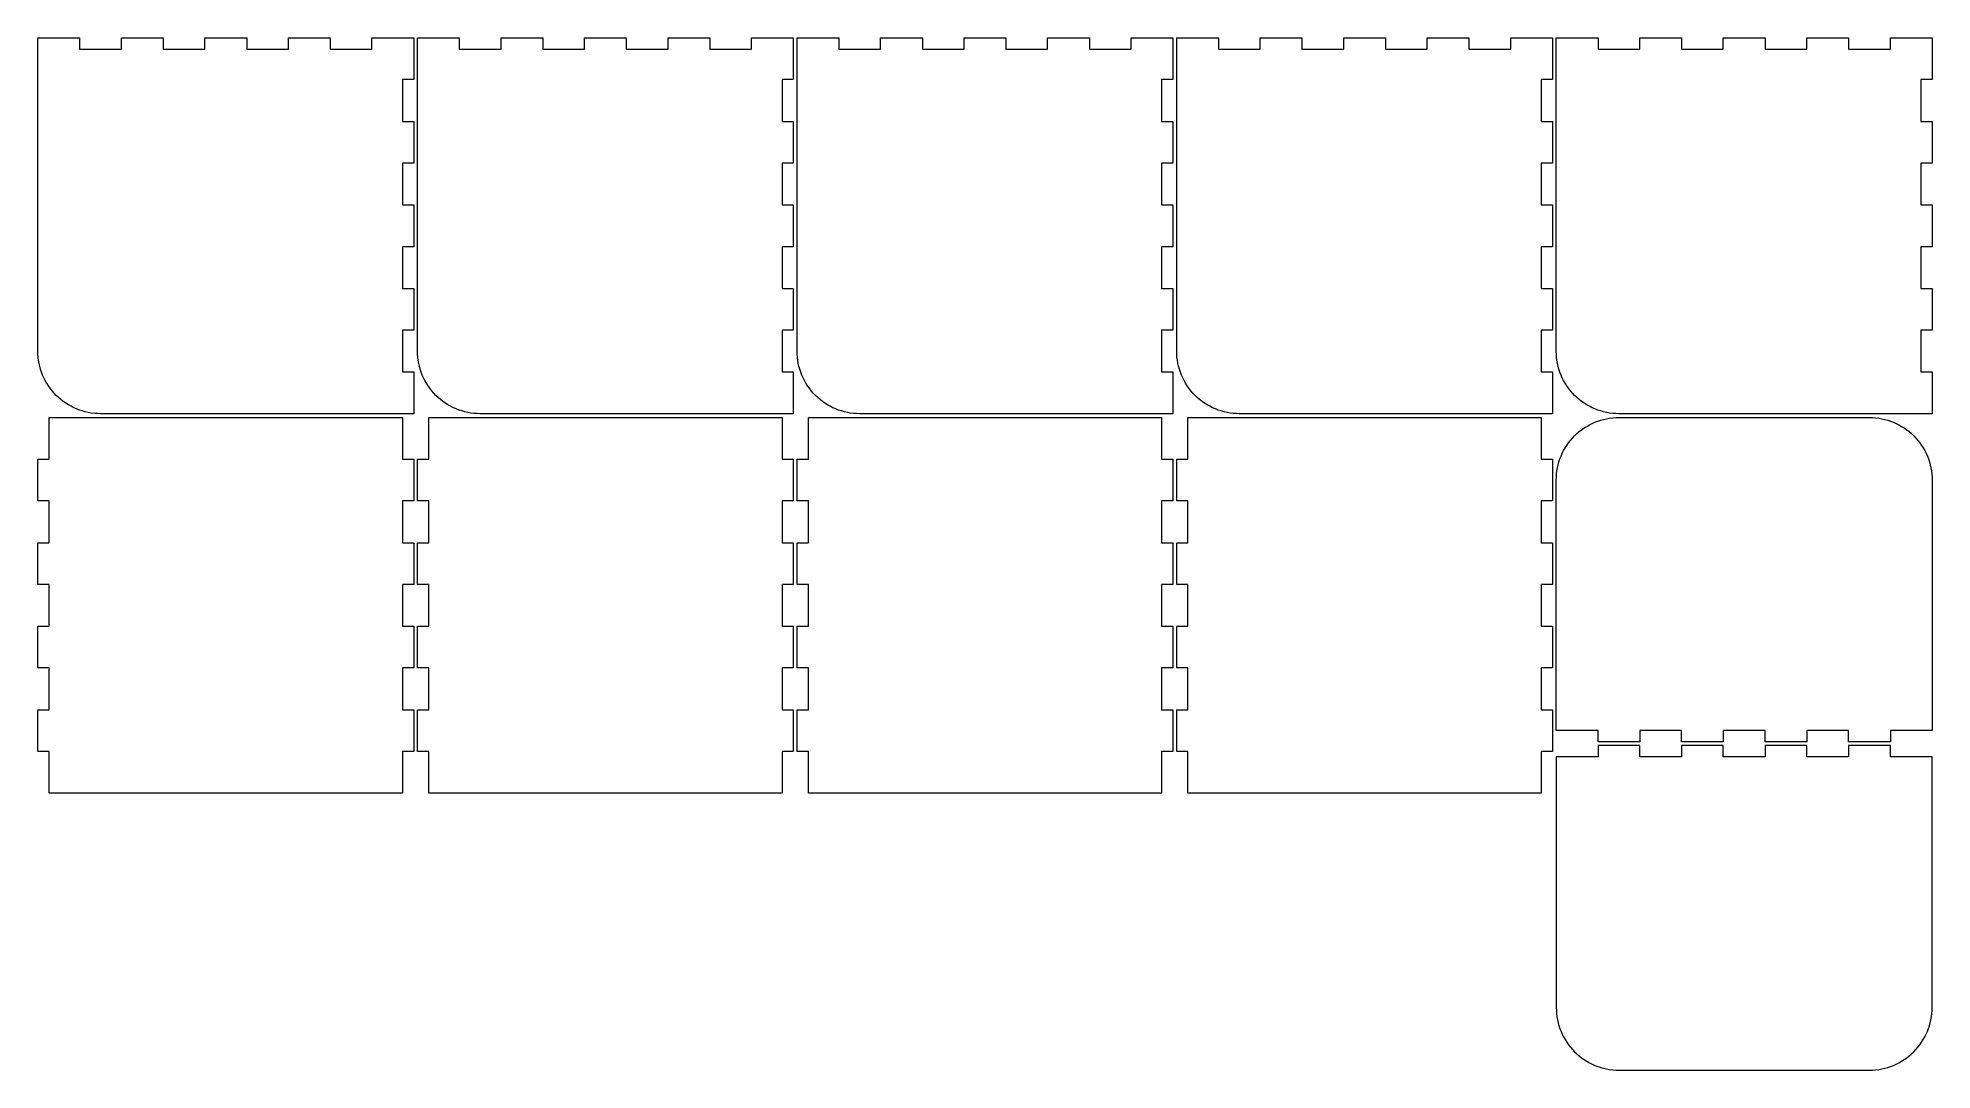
# Model space of a CAD drawing. Header units: millimetres. Extents: x -756 to 756, y -412 to 412.
import ezdxf

# ---------------------------------------------------------------- set-up
doc = ezdxf.new("R2010")
doc.units = ezdxf.units.MM
doc.header["$MEASUREMENT"] = 0
doc.layers.add('Camada 1', color=7, linetype='Continuous')

msp = doc.modelspace()

# ---------------------------------------------------------------- linework, layer by layer
at = {"layer": 'Camada 1', "color": 250, "lineweight": 9}
for points, knots in [([(-756, 412), (-756, 412), (-756, 162), (-756, 162), (-756, 162), (-756, 148.7392), (-750.7322, 136.0215), (-741.3553, 126.6447), (-741.3553, 126.6447), (-731.9785, 117.2678), (-719.2608, 112), (-706, 112), (-706, 112), (-706, 112), (-456, 112), (-456, 112), (-456, 112), (-456, 112), (-456, 145.3333), (-456, 145.3333), (-456, 145.3333), (-456, 145.3333), (-465, 145.3333), (-465, 145.3333), (-465, 145.3333), (-465, 145.3333), (-465, 178.6667), (-465, 178.6667), (-465, 178.6667), (-465, 178.6667), (-456, 178.6667), (-456, 178.6667), (-456, 178.6667), (-456, 178.6667), (-456, 212), (-456, 212), (-456, 212), (-456, 212), (-465, 212), (-465, 212), (-465, 212), (-465, 212), (-465, 245.3333), (-465, 245.3333), (-465, 245.3333), (-465, 245.3333), (-456, 245.3333), (-456, 245.3333), (-456, 245.3333), (-456, 245.3333), (-456, 278.6667), (-456, 278.6667), (-456, 278.6667), (-456, 278.6667), (-465, 278.6667), (-465, 278.6667), (-465, 278.6667), (-465, 278.6667), (-465, 312), (-465, 312), (-465, 312), (-465, 312), (-456, 312), (-456, 312), (-456, 312), (-456, 312), (-456, 345.3333), (-456, 345.3333), (-456, 345.3333), (-456, 345.3333), (-465, 345.3333), (-465, 345.3333), (-465, 345.3333), (-465, 345.3333), (-465, 378.6667), (-465, 378.6667), (-465, 378.6667), (-465, 378.6667), (-456, 378.6667), (-456, 378.6667), (-456, 378.6667), (-456, 378.6667), (-456, 412), (-456, 412), (-456, 412), (-456, 412), (-489.3333, 412), (-489.3333, 412), (-489.3333, 412), (-489.3333, 412), (-489.3333, 403), (-489.3333, 403), (-489.3333, 403), (-489.3333, 403), (-522.6667, 403), (-522.6667, 403), (-522.6667, 403), (-522.6667, 403), (-522.6667, 412), (-522.6667, 412), (-522.6667, 412), (-522.6667, 412), (-556, 412), (-556, 412), (-556, 412), (-556, 412), (-556, 403), (-556, 403), (-556, 403), (-556, 403), (-589.3333, 403), (-589.3333, 403), (-589.3333, 403), (-589.3333, 403), (-589.3333, 412), (-589.3333, 412), (-589.3333, 412), (-589.3333, 412), (-622.6667, 412), (-622.6667, 412), (-622.6667, 412), (-622.6667, 412), (-622.6667, 403), (-622.6667, 403), (-622.6667, 403), (-622.6667, 403), (-656, 403), (-656, 403), (-656, 403), (-656, 403), (-656, 412), (-656, 412), (-656, 412), (-656, 412), (-689.3333, 412), (-689.3333, 412), (-689.3333, 412), (-689.3333, 412), (-689.3333, 403), (-689.3333, 403), (-689.3333, 403), (-689.3333, 403), (-722.6667, 403), (-722.6667, 403), (-722.6667, 403), (-722.6667, 403), (-722.6667, 412), (-722.6667, 412), (-722.6667, 412), (-722.6667, 412), (-756, 412), (-756, 412)], [0, 0, 0, 0, 0.025641026, 0.025641026, 0.025641026, 0.025641026, 0.051282051, 0.051282051, 0.051282051, 0.051282051, 0.076923077, 0.076923077, 0.076923077, 0.076923077, 0.102564103, 0.102564103, 0.102564103, 0.102564103, 0.128205128, 0.128205128, 0.128205128, 0.128205128, 0.153846154, 0.153846154, 0.153846154, 0.153846154, 0.179487179, 0.179487179, 0.179487179, 0.179487179, 0.205128205, 0.205128205, 0.205128205, 0.205128205, 0.230769231, 0.230769231, 0.230769231, 0.230769231, 0.256410256, 0.256410256, 0.256410256, 0.256410256, 0.282051282, 0.282051282, 0.282051282, 0.282051282, 0.307692308, 0.307692308, 0.307692308, 0.307692308, 0.333333333, 0.333333333, 0.333333333, 0.333333333, 0.358974359, 0.358974359, 0.358974359, 0.358974359, 0.384615385, 0.384615385, 0.384615385, 0.384615385, 0.41025641, 0.41025641, 0.41025641, 0.41025641, 0.435897436, 0.435897436, 0.435897436, 0.435897436, 0.461538462, 0.461538462, 0.461538462, 0.461538462, 0.487179487, 0.487179487, 0.487179487, 0.487179487, 0.512820513, 0.512820513, 0.512820513, 0.512820513, 0.538461538, 0.538461538, 0.538461538, 0.538461538, 0.564102564, 0.564102564, 0.564102564, 0.564102564, 0.58974359, 0.58974359, 0.58974359, 0.58974359, 0.615384615, 0.615384615, 0.615384615, 0.615384615, 0.641025641, 0.641025641, 0.641025641, 0.641025641, 0.666666667, 0.666666667, 0.666666667, 0.666666667, 0.692307692, 0.692307692, 0.692307692, 0.692307692, 0.717948718, 0.717948718, 0.717948718, 0.717948718, 0.743589744, 0.743589744, 0.743589744, 0.743589744, 0.769230769, 0.769230769, 0.769230769, 0.769230769, 0.794871795, 0.794871795, 0.794871795, 0.794871795, 0.820512821, 0.820512821, 0.820512821, 0.820512821, 0.846153846, 0.846153846, 0.846153846, 0.846153846, 0.871794872, 0.871794872, 0.871794872, 0.871794872, 0.897435897, 0.897435897, 0.897435897, 0.897435897, 0.923076923, 0.923076923, 0.923076923, 0.923076923, 0.948717949, 0.948717949, 0.948717949, 0.948717949, 1, 1, 1, 1]), ([(-453, 412), (-453, 412), (-453, 162), (-453, 162), (-453, 162), (-453, 148.7392), (-447.7322, 136.0215), (-438.3553, 126.6447), (-438.3553, 126.6447), (-428.9785, 117.2678), (-416.2608, 112), (-403, 112), (-403, 112), (-403, 112), (-153, 112), (-153, 112), (-153, 112), (-153, 112), (-153, 145.3333), (-153, 145.3333), (-153, 145.3333), (-153, 145.3333), (-162, 145.3333), (-162, 145.3333), (-162, 145.3333), (-162, 145.3333), (-162, 178.6667), (-162, 178.6667), (-162, 178.6667), (-162, 178.6667), (-153, 178.6667), (-153, 178.6667), (-153, 178.6667), (-153, 178.6667), (-153, 212), (-153, 212), (-153, 212), (-153, 212), (-162, 212), (-162, 212), (-162, 212), (-162, 212), (-162, 245.3333), (-162, 245.3333), (-162, 245.3333), (-162, 245.3333), (-153, 245.3333), (-153, 245.3333), (-153, 245.3333), (-153, 245.3333), (-153, 278.6667), (-153, 278.6667), (-153, 278.6667), (-153, 278.6667), (-162, 278.6667), (-162, 278.6667), (-162, 278.6667), (-162, 278.6667), (-162, 312), (-162, 312), (-162, 312), (-162, 312), (-153, 312), (-153, 312), (-153, 312), (-153, 312), (-153, 345.3333), (-153, 345.3333), (-153, 345.3333), (-153, 345.3333), (-162, 345.3333), (-162, 345.3333), (-162, 345.3333), (-162, 345.3333), (-162, 378.6667), (-162, 378.6667), (-162, 378.6667), (-162, 378.6667), (-153, 378.6667), (-153, 378.6667), (-153, 378.6667), (-153, 378.6667), (-153, 412), (-153, 412), (-153, 412), (-153, 412), (-186.3333, 412), (-186.3333, 412), (-186.3333, 412), (-186.3333, 412), (-186.3333, 403), (-186.3333, 403), (-186.3333, 403), (-186.3333, 403), (-219.6667, 403), (-219.6667, 403), (-219.6667, 403), (-219.6667, 403), (-219.6667, 412), (-219.6667, 412), (-219.6667, 412), (-219.6667, 412), (-253, 412), (-253, 412), (-253, 412), (-253, 412), (-253, 403), (-253, 403), (-253, 403), (-253, 403), (-286.3333, 403), (-286.3333, 403), (-286.3333, 403), (-286.3333, 403), (-286.3333, 412), (-286.3333, 412), (-286.3333, 412), (-286.3333, 412), (-319.6667, 412), (-319.6667, 412), (-319.6667, 412), (-319.6667, 412), (-319.6667, 403), (-319.6667, 403), (-319.6667, 403), (-319.6667, 403), (-353, 403), (-353, 403), (-353, 403), (-353, 403), (-353, 412), (-353, 412), (-353, 412), (-353, 412), (-386.3333, 412), (-386.3333, 412), (-386.3333, 412), (-386.3333, 412), (-386.3333, 403), (-386.3333, 403), (-386.3333, 403), (-386.3333, 403), (-419.6667, 403), (-419.6667, 403), (-419.6667, 403), (-419.6667, 403), (-419.6667, 412), (-419.6667, 412), (-419.6667, 412), (-419.6667, 412), (-453, 412), (-453, 412)], [0, 0, 0, 0, 0.025641026, 0.025641026, 0.025641026, 0.025641026, 0.051282051, 0.051282051, 0.051282051, 0.051282051, 0.076923077, 0.076923077, 0.076923077, 0.076923077, 0.102564103, 0.102564103, 0.102564103, 0.102564103, 0.128205128, 0.128205128, 0.128205128, 0.128205128, 0.153846154, 0.153846154, 0.153846154, 0.153846154, 0.179487179, 0.179487179, 0.179487179, 0.179487179, 0.205128205, 0.205128205, 0.205128205, 0.205128205, 0.230769231, 0.230769231, 0.230769231, 0.230769231, 0.256410256, 0.256410256, 0.256410256, 0.256410256, 0.282051282, 0.282051282, 0.282051282, 0.282051282, 0.307692308, 0.307692308, 0.307692308, 0.307692308, 0.333333333, 0.333333333, 0.333333333, 0.333333333, 0.358974359, 0.358974359, 0.358974359, 0.358974359, 0.384615385, 0.384615385, 0.384615385, 0.384615385, 0.41025641, 0.41025641, 0.41025641, 0.41025641, 0.435897436, 0.435897436, 0.435897436, 0.435897436, 0.461538462, 0.461538462, 0.461538462, 0.461538462, 0.487179487, 0.487179487, 0.487179487, 0.487179487, 0.512820513, 0.512820513, 0.512820513, 0.512820513, 0.538461538, 0.538461538, 0.538461538, 0.538461538, 0.564102564, 0.564102564, 0.564102564, 0.564102564, 0.58974359, 0.58974359, 0.58974359, 0.58974359, 0.615384615, 0.615384615, 0.615384615, 0.615384615, 0.641025641, 0.641025641, 0.641025641, 0.641025641, 0.666666667, 0.666666667, 0.666666667, 0.666666667, 0.692307692, 0.692307692, 0.692307692, 0.692307692, 0.717948718, 0.717948718, 0.717948718, 0.717948718, 0.743589744, 0.743589744, 0.743589744, 0.743589744, 0.769230769, 0.769230769, 0.769230769, 0.769230769, 0.794871795, 0.794871795, 0.794871795, 0.794871795, 0.820512821, 0.820512821, 0.820512821, 0.820512821, 0.846153846, 0.846153846, 0.846153846, 0.846153846, 0.871794872, 0.871794872, 0.871794872, 0.871794872, 0.897435897, 0.897435897, 0.897435897, 0.897435897, 0.923076923, 0.923076923, 0.923076923, 0.923076923, 0.948717949, 0.948717949, 0.948717949, 0.948717949, 1, 1, 1, 1]), ([(-150, 412), (-150, 412), (-150, 162), (-150, 162), (-150, 162), (-150, 148.7392), (-144.7322, 136.0215), (-135.3553, 126.6447), (-135.3553, 126.6447), (-125.9785, 117.2678), (-113.2608, 112), (-100, 112), (-100, 112), (-100, 112), (150, 112), (150, 112), (150, 112), (150, 112), (150, 145.3333), (150, 145.3333), (150, 145.3333), (150, 145.3333), (141, 145.3333), (141, 145.3333), (141, 145.3333), (141, 145.3333), (141, 178.6667), (141, 178.6667), (141, 178.6667), (141, 178.6667), (150, 178.6667), (150, 178.6667), (150, 178.6667), (150, 178.6667), (150, 212), (150, 212), (150, 212), (150, 212), (141, 212), (141, 212), (141, 212), (141, 212), (141, 245.3333), (141, 245.3333), (141, 245.3333), (141, 245.3333), (150, 245.3333), (150, 245.3333), (150, 245.3333), (150, 245.3333), (150, 278.6667), (150, 278.6667), (150, 278.6667), (150, 278.6667), (141, 278.6667), (141, 278.6667), (141, 278.6667), (141, 278.6667), (141, 312), (141, 312), (141, 312), (141, 312), (150, 312), (150, 312), (150, 312), (150, 312), (150, 345.3333), (150, 345.3333), (150, 345.3333), (150, 345.3333), (141, 345.3333), (141, 345.3333), (141, 345.3333), (141, 345.3333), (141, 378.6667), (141, 378.6667), (141, 378.6667), (141, 378.6667), (150, 378.6667), (150, 378.6667), (150, 378.6667), (150, 378.6667), (150, 412), (150, 412), (150, 412), (150, 412), (116.6667, 412), (116.6667, 412), (116.6667, 412), (116.6667, 412), (116.6667, 403), (116.6667, 403), (116.6667, 403), (116.6667, 403), (83.3333, 403), (83.3333, 403), (83.3333, 403), (83.3333, 403), (83.3333, 412), (83.3333, 412), (83.3333, 412), (83.3333, 412), (50, 412), (50, 412), (50, 412), (50, 412), (50, 403), (50, 403), (50, 403), (50, 403), (16.6667, 403), (16.6667, 403), (16.6667, 403), (16.6667, 403), (16.6667, 412), (16.6667, 412), (16.6667, 412), (16.6667, 412), (-16.6667, 412), (-16.6667, 412), (-16.6667, 412), (-16.6667, 412), (-16.6667, 403), (-16.6667, 403), (-16.6667, 403), (-16.6667, 403), (-50, 403), (-50, 403), (-50, 403), (-50, 403), (-50, 412), (-50, 412), (-50, 412), (-50, 412), (-83.3333, 412), (-83.3333, 412), (-83.3333, 412), (-83.3333, 412), (-83.3333, 403), (-83.3333, 403), (-83.3333, 403), (-83.3333, 403), (-116.6667, 403), (-116.6667, 403), (-116.6667, 403), (-116.6667, 403), (-116.6667, 412), (-116.6667, 412), (-116.6667, 412), (-116.6667, 412), (-150, 412), (-150, 412)], [0, 0, 0, 0, 0.025641026, 0.025641026, 0.025641026, 0.025641026, 0.051282051, 0.051282051, 0.051282051, 0.051282051, 0.076923077, 0.076923077, 0.076923077, 0.076923077, 0.102564103, 0.102564103, 0.102564103, 0.102564103, 0.128205128, 0.128205128, 0.128205128, 0.128205128, 0.153846154, 0.153846154, 0.153846154, 0.153846154, 0.179487179, 0.179487179, 0.179487179, 0.179487179, 0.205128205, 0.205128205, 0.205128205, 0.205128205, 0.230769231, 0.230769231, 0.230769231, 0.230769231, 0.256410256, 0.256410256, 0.256410256, 0.256410256, 0.282051282, 0.282051282, 0.282051282, 0.282051282, 0.307692308, 0.307692308, 0.307692308, 0.307692308, 0.333333333, 0.333333333, 0.333333333, 0.333333333, 0.358974359, 0.358974359, 0.358974359, 0.358974359, 0.384615385, 0.384615385, 0.384615385, 0.384615385, 0.41025641, 0.41025641, 0.41025641, 0.41025641, 0.435897436, 0.435897436, 0.435897436, 0.435897436, 0.461538462, 0.461538462, 0.461538462, 0.461538462, 0.487179487, 0.487179487, 0.487179487, 0.487179487, 0.512820513, 0.512820513, 0.512820513, 0.512820513, 0.538461538, 0.538461538, 0.538461538, 0.538461538, 0.564102564, 0.564102564, 0.564102564, 0.564102564, 0.58974359, 0.58974359, 0.58974359, 0.58974359, 0.615384615, 0.615384615, 0.615384615, 0.615384615, 0.641025641, 0.641025641, 0.641025641, 0.641025641, 0.666666667, 0.666666667, 0.666666667, 0.666666667, 0.692307692, 0.692307692, 0.692307692, 0.692307692, 0.717948718, 0.717948718, 0.717948718, 0.717948718, 0.743589744, 0.743589744, 0.743589744, 0.743589744, 0.769230769, 0.769230769, 0.769230769, 0.769230769, 0.794871795, 0.794871795, 0.794871795, 0.794871795, 0.820512821, 0.820512821, 0.820512821, 0.820512821, 0.846153846, 0.846153846, 0.846153846, 0.846153846, 0.871794872, 0.871794872, 0.871794872, 0.871794872, 0.897435897, 0.897435897, 0.897435897, 0.897435897, 0.923076923, 0.923076923, 0.923076923, 0.923076923, 0.948717949, 0.948717949, 0.948717949, 0.948717949, 1, 1, 1, 1]), ([(153, 412), (153, 412), (153, 162), (153, 162), (153, 162), (153, 148.7392), (158.2678, 136.0215), (167.6447, 126.6447), (167.6447, 126.6447), (177.0215, 117.2678), (189.7392, 112), (203, 112), (203, 112), (203, 112), (453, 112), (453, 112), (453, 112), (453, 112), (453, 145.3333), (453, 145.3333), (453, 145.3333), (453, 145.3333), (444, 145.3333), (444, 145.3333), (444, 145.3333), (444, 145.3333), (444, 178.6667), (444, 178.6667), (444, 178.6667), (444, 178.6667), (453, 178.6667), (453, 178.6667), (453, 178.6667), (453, 178.6667), (453, 212), (453, 212), (453, 212), (453, 212), (444, 212), (444, 212), (444, 212), (444, 212), (444, 245.3333), (444, 245.3333), (444, 245.3333), (444, 245.3333), (453, 245.3333), (453, 245.3333), (453, 245.3333), (453, 245.3333), (453, 278.6667), (453, 278.6667), (453, 278.6667), (453, 278.6667), (444, 278.6667), (444, 278.6667), (444, 278.6667), (444, 278.6667), (444, 312), (444, 312), (444, 312), (444, 312), (453, 312), (453, 312), (453, 312), (453, 312), (453, 345.3333), (453, 345.3333), (453, 345.3333), (453, 345.3333), (444, 345.3333), (444, 345.3333), (444, 345.3333), (444, 345.3333), (444, 378.6667), (444, 378.6667), (444, 378.6667), (444, 378.6667), (453, 378.6667), (453, 378.6667), (453, 378.6667), (453, 378.6667), (453, 412), (453, 412), (453, 412), (453, 412), (419.6667, 412), (419.6667, 412), (419.6667, 412), (419.6667, 412), (419.6667, 403), (419.6667, 403), (419.6667, 403), (419.6667, 403), (386.3333, 403), (386.3333, 403), (386.3333, 403), (386.3333, 403), (386.3333, 412), (386.3333, 412), (386.3333, 412), (386.3333, 412), (353, 412), (353, 412), (353, 412), (353, 412), (353, 403), (353, 403), (353, 403), (353, 403), (319.6667, 403), (319.6667, 403), (319.6667, 403), (319.6667, 403), (319.6667, 412), (319.6667, 412), (319.6667, 412), (319.6667, 412), (286.3333, 412), (286.3333, 412), (286.3333, 412), (286.3333, 412), (286.3333, 403), (286.3333, 403), (286.3333, 403), (286.3333, 403), (253, 403), (253, 403), (253, 403), (253, 403), (253, 412), (253, 412), (253, 412), (253, 412), (219.6667, 412), (219.6667, 412), (219.6667, 412), (219.6667, 412), (219.6667, 403), (219.6667, 403), (219.6667, 403), (219.6667, 403), (186.3333, 403), (186.3333, 403), (186.3333, 403), (186.3333, 403), (186.3333, 412), (186.3333, 412), (186.3333, 412), (186.3333, 412), (153, 412), (153, 412)], [0, 0, 0, 0, 0.025641026, 0.025641026, 0.025641026, 0.025641026, 0.051282051, 0.051282051, 0.051282051, 0.051282051, 0.076923077, 0.076923077, 0.076923077, 0.076923077, 0.102564103, 0.102564103, 0.102564103, 0.102564103, 0.128205128, 0.128205128, 0.128205128, 0.128205128, 0.153846154, 0.153846154, 0.153846154, 0.153846154, 0.179487179, 0.179487179, 0.179487179, 0.179487179, 0.205128205, 0.205128205, 0.205128205, 0.205128205, 0.230769231, 0.230769231, 0.230769231, 0.230769231, 0.256410256, 0.256410256, 0.256410256, 0.256410256, 0.282051282, 0.282051282, 0.282051282, 0.282051282, 0.307692308, 0.307692308, 0.307692308, 0.307692308, 0.333333333, 0.333333333, 0.333333333, 0.333333333, 0.358974359, 0.358974359, 0.358974359, 0.358974359, 0.384615385, 0.384615385, 0.384615385, 0.384615385, 0.41025641, 0.41025641, 0.41025641, 0.41025641, 0.435897436, 0.435897436, 0.435897436, 0.435897436, 0.461538462, 0.461538462, 0.461538462, 0.461538462, 0.487179487, 0.487179487, 0.487179487, 0.487179487, 0.512820513, 0.512820513, 0.512820513, 0.512820513, 0.538461538, 0.538461538, 0.538461538, 0.538461538, 0.564102564, 0.564102564, 0.564102564, 0.564102564, 0.58974359, 0.58974359, 0.58974359, 0.58974359, 0.615384615, 0.615384615, 0.615384615, 0.615384615, 0.641025641, 0.641025641, 0.641025641, 0.641025641, 0.666666667, 0.666666667, 0.666666667, 0.666666667, 0.692307692, 0.692307692, 0.692307692, 0.692307692, 0.717948718, 0.717948718, 0.717948718, 0.717948718, 0.743589744, 0.743589744, 0.743589744, 0.743589744, 0.769230769, 0.769230769, 0.769230769, 0.769230769, 0.794871795, 0.794871795, 0.794871795, 0.794871795, 0.820512821, 0.820512821, 0.820512821, 0.820512821, 0.846153846, 0.846153846, 0.846153846, 0.846153846, 0.871794872, 0.871794872, 0.871794872, 0.871794872, 0.897435897, 0.897435897, 0.897435897, 0.897435897, 0.923076923, 0.923076923, 0.923076923, 0.923076923, 0.948717949, 0.948717949, 0.948717949, 0.948717949, 1, 1, 1, 1]), ([(456, 412), (456, 412), (456, 162), (456, 162), (456, 162), (456, 148.7392), (461.2678, 136.0215), (470.6447, 126.6447), (470.6447, 126.6447), (480.0215, 117.2678), (492.7392, 112), (506, 112), (506, 112), (506, 112), (756, 112), (756, 112), (756, 112), (756, 112), (756, 145.3333), (756, 145.3333), (756, 145.3333), (756, 145.3333), (747, 145.3333), (747, 145.3333), (747, 145.3333), (747, 145.3333), (747, 178.6667), (747, 178.6667), (747, 178.6667), (747, 178.6667), (756, 178.6667), (756, 178.6667), (756, 178.6667), (756, 178.6667), (756, 212), (756, 212), (756, 212), (756, 212), (747, 212), (747, 212), (747, 212), (747, 212), (747, 245.3333), (747, 245.3333), (747, 245.3333), (747, 245.3333), (756, 245.3333), (756, 245.3333), (756, 245.3333), (756, 245.3333), (756, 278.6667), (756, 278.6667), (756, 278.6667), (756, 278.6667), (747, 278.6667), (747, 278.6667), (747, 278.6667), (747, 278.6667), (747, 312), (747, 312), (747, 312), (747, 312), (756, 312), (756, 312), (756, 312), (756, 312), (756, 345.3333), (756, 345.3333), (756, 345.3333), (756, 345.3333), (747, 345.3333), (747, 345.3333), (747, 345.3333), (747, 345.3333), (747, 378.6667), (747, 378.6667), (747, 378.6667), (747, 378.6667), (756, 378.6667), (756, 378.6667), (756, 378.6667), (756, 378.6667), (756, 412), (756, 412), (756, 412), (756, 412), (722.6667, 412), (722.6667, 412), (722.6667, 412), (722.6667, 412), (722.6667, 403), (722.6667, 403), (722.6667, 403), (722.6667, 403), (689.3333, 403), (689.3333, 403), (689.3333, 403), (689.3333, 403), (689.3333, 412), (689.3333, 412), (689.3333, 412), (689.3333, 412), (656, 412), (656, 412), (656, 412), (656, 412), (656, 403), (656, 403), (656, 403), (656, 403), (622.6667, 403), (622.6667, 403), (622.6667, 403), (622.6667, 403), (622.6667, 412), (622.6667, 412), (622.6667, 412), (622.6667, 412), (589.3333, 412), (589.3333, 412), (589.3333, 412), (589.3333, 412), (589.3333, 403), (589.3333, 403), (589.3333, 403), (589.3333, 403), (556, 403), (556, 403), (556, 403), (556, 403), (556, 412), (556, 412), (556, 412), (556, 412), (522.6667, 412), (522.6667, 412), (522.6667, 412), (522.6667, 412), (522.6667, 403), (522.6667, 403), (522.6667, 403), (522.6667, 403), (489.3333, 403), (489.3333, 403), (489.3333, 403), (489.3333, 403), (489.3333, 412), (489.3333, 412), (489.3333, 412), (489.3333, 412), (456, 412), (456, 412)], [0, 0, 0, 0, 0.025641026, 0.025641026, 0.025641026, 0.025641026, 0.051282051, 0.051282051, 0.051282051, 0.051282051, 0.076923077, 0.076923077, 0.076923077, 0.076923077, 0.102564103, 0.102564103, 0.102564103, 0.102564103, 0.128205128, 0.128205128, 0.128205128, 0.128205128, 0.153846154, 0.153846154, 0.153846154, 0.153846154, 0.179487179, 0.179487179, 0.179487179, 0.179487179, 0.205128205, 0.205128205, 0.205128205, 0.205128205, 0.230769231, 0.230769231, 0.230769231, 0.230769231, 0.256410256, 0.256410256, 0.256410256, 0.256410256, 0.282051282, 0.282051282, 0.282051282, 0.282051282, 0.307692308, 0.307692308, 0.307692308, 0.307692308, 0.333333333, 0.333333333, 0.333333333, 0.333333333, 0.358974359, 0.358974359, 0.358974359, 0.358974359, 0.384615385, 0.384615385, 0.384615385, 0.384615385, 0.41025641, 0.41025641, 0.41025641, 0.41025641, 0.435897436, 0.435897436, 0.435897436, 0.435897436, 0.461538462, 0.461538462, 0.461538462, 0.461538462, 0.487179487, 0.487179487, 0.487179487, 0.487179487, 0.512820513, 0.512820513, 0.512820513, 0.512820513, 0.538461538, 0.538461538, 0.538461538, 0.538461538, 0.564102564, 0.564102564, 0.564102564, 0.564102564, 0.58974359, 0.58974359, 0.58974359, 0.58974359, 0.615384615, 0.615384615, 0.615384615, 0.615384615, 0.641025641, 0.641025641, 0.641025641, 0.641025641, 0.666666667, 0.666666667, 0.666666667, 0.666666667, 0.692307692, 0.692307692, 0.692307692, 0.692307692, 0.717948718, 0.717948718, 0.717948718, 0.717948718, 0.743589744, 0.743589744, 0.743589744, 0.743589744, 0.769230769, 0.769230769, 0.769230769, 0.769230769, 0.794871795, 0.794871795, 0.794871795, 0.794871795, 0.820512821, 0.820512821, 0.820512821, 0.820512821, 0.846153846, 0.846153846, 0.846153846, 0.846153846, 0.871794872, 0.871794872, 0.871794872, 0.871794872, 0.897435897, 0.897435897, 0.897435897, 0.897435897, 0.923076923, 0.923076923, 0.923076923, 0.923076923, 0.948717949, 0.948717949, 0.948717949, 0.948717949, 1, 1, 1, 1]), ([(-756, -57.6667), (-756, -57.6667), (-756, -91), (-756, -91), (-756, -91), (-756, -91), (-747, -91), (-747, -91), (-747, -91), (-747, -91), (-747, -124.3333), (-747, -124.3333), (-747, -124.3333), (-747, -124.3333), (-756, -124.3333), (-756, -124.3333), (-756, -124.3333), (-756, -124.3333), (-756, -157.6667), (-756, -157.6667), (-756, -157.6667), (-756, -157.6667), (-747, -157.6667), (-747, -157.6667), (-747, -157.6667), (-747, -157.6667), (-747, -191), (-747, -191), (-747, -191), (-747, -191), (-465, -191), (-465, -191), (-465, -191), (-465, -191), (-465, -157.6667), (-465, -157.6667), (-465, -157.6667), (-465, -157.6667), (-456, -157.6667), (-456, -157.6667), (-456, -157.6667), (-456, -157.6667), (-456, -124.3333), (-456, -124.3333), (-456, -124.3333), (-456, -124.3333), (-465, -124.3333), (-465, -124.3333), (-465, -124.3333), (-465, -124.3333), (-465, -91), (-465, -91), (-465, -91), (-465, -91), (-456, -91), (-456, -91), (-456, -91), (-456, -91), (-456, -57.6667), (-456, -57.6667), (-456, -57.6667), (-456, -57.6667), (-465, -57.6667), (-465, -57.6667), (-465, -57.6667), (-465, -57.6667), (-465, -24.3333), (-465, -24.3333), (-465, -24.3333), (-465, -24.3333), (-456, -24.3333), (-456, -24.3333), (-456, -24.3333), (-456, -24.3333), (-456, 9), (-456, 9), (-456, 9), (-456, 9), (-465, 9), (-465, 9), (-465, 9), (-465, 9), (-465, 42.3333), (-465, 42.3333), (-465, 42.3333), (-465, 42.3333), (-456, 42.3333), (-456, 42.3333), (-456, 42.3333), (-456, 42.3333), (-456, 75.6667), (-456, 75.6667), (-456, 75.6667), (-456, 75.6667), (-465, 75.6667), (-465, 75.6667), (-465, 75.6667), (-465, 75.6667), (-465, 109), (-465, 109), (-465, 109), (-465, 109), (-747, 109), (-747, 109), (-747, 109), (-747, 109), (-747, 75.6667), (-747, 75.6667), (-747, 75.6667), (-747, 75.6667), (-756, 75.6667), (-756, 75.6667), (-756, 75.6667), (-756, 75.6667), (-756, 42.3333), (-756, 42.3333), (-756, 42.3333), (-756, 42.3333), (-747, 42.3333), (-747, 42.3333), (-747, 42.3333), (-747, 42.3333), (-747, 9), (-747, 9), (-747, 9), (-747, 9), (-756, 9), (-756, 9), (-756, 9), (-756, 9), (-756, -24.3333), (-756, -24.3333), (-756, -24.3333), (-756, -24.3333), (-747, -24.3333), (-747, -24.3333), (-747, -24.3333), (-747, -24.3333), (-747, -57.6667), (-747, -57.6667), (-747, -57.6667), (-747, -57.6667), (-756, -57.6667), (-756, -57.6667)], [0, 0, 0, 0, 0.027027027, 0.027027027, 0.027027027, 0.027027027, 0.054054054, 0.054054054, 0.054054054, 0.054054054, 0.081081081, 0.081081081, 0.081081081, 0.081081081, 0.108108108, 0.108108108, 0.108108108, 0.108108108, 0.135135135, 0.135135135, 0.135135135, 0.135135135, 0.162162162, 0.162162162, 0.162162162, 0.162162162, 0.189189189, 0.189189189, 0.189189189, 0.189189189, 0.216216216, 0.216216216, 0.216216216, 0.216216216, 0.243243243, 0.243243243, 0.243243243, 0.243243243, 0.27027027, 0.27027027, 0.27027027, 0.27027027, 0.297297297, 0.297297297, 0.297297297, 0.297297297, 0.324324324, 0.324324324, 0.324324324, 0.324324324, 0.351351351, 0.351351351, 0.351351351, 0.351351351, 0.378378378, 0.378378378, 0.378378378, 0.378378378, 0.405405405, 0.405405405, 0.405405405, 0.405405405, 0.432432432, 0.432432432, 0.432432432, 0.432432432, 0.459459459, 0.459459459, 0.459459459, 0.459459459, 0.486486486, 0.486486486, 0.486486486, 0.486486486, 0.513513514, 0.513513514, 0.513513514, 0.513513514, 0.540540541, 0.540540541, 0.540540541, 0.540540541, 0.567567568, 0.567567568, 0.567567568, 0.567567568, 0.594594595, 0.594594595, 0.594594595, 0.594594595, 0.621621622, 0.621621622, 0.621621622, 0.621621622, 0.648648649, 0.648648649, 0.648648649, 0.648648649, 0.675675676, 0.675675676, 0.675675676, 0.675675676, 0.702702703, 0.702702703, 0.702702703, 0.702702703, 0.72972973, 0.72972973, 0.72972973, 0.72972973, 0.756756757, 0.756756757, 0.756756757, 0.756756757, 0.783783784, 0.783783784, 0.783783784, 0.783783784, 0.810810811, 0.810810811, 0.810810811, 0.810810811, 0.837837838, 0.837837838, 0.837837838, 0.837837838, 0.864864865, 0.864864865, 0.864864865, 0.864864865, 0.891891892, 0.891891892, 0.891891892, 0.891891892, 0.918918919, 0.918918919, 0.918918919, 0.918918919, 0.945945946, 0.945945946, 0.945945946, 0.945945946, 1, 1, 1, 1]), ([(-453, -57.6667), (-453, -57.6667), (-453, -91), (-453, -91), (-453, -91), (-453, -91), (-444, -91), (-444, -91), (-444, -91), (-444, -91), (-444, -124.3333), (-444, -124.3333), (-444, -124.3333), (-444, -124.3333), (-453, -124.3333), (-453, -124.3333), (-453, -124.3333), (-453, -124.3333), (-453, -157.6667), (-453, -157.6667), (-453, -157.6667), (-453, -157.6667), (-444, -157.6667), (-444, -157.6667), (-444, -157.6667), (-444, -157.6667), (-444, -191), (-444, -191), (-444, -191), (-444, -191), (-162, -191), (-162, -191), (-162, -191), (-162, -191), (-162, -157.6667), (-162, -157.6667), (-162, -157.6667), (-162, -157.6667), (-153, -157.6667), (-153, -157.6667), (-153, -157.6667), (-153, -157.6667), (-153, -124.3333), (-153, -124.3333), (-153, -124.3333), (-153, -124.3333), (-162, -124.3333), (-162, -124.3333), (-162, -124.3333), (-162, -124.3333), (-162, -91), (-162, -91), (-162, -91), (-162, -91), (-153, -91), (-153, -91), (-153, -91), (-153, -91), (-153, -57.6667), (-153, -57.6667), (-153, -57.6667), (-153, -57.6667), (-162, -57.6667), (-162, -57.6667), (-162, -57.6667), (-162, -57.6667), (-162, -24.3333), (-162, -24.3333), (-162, -24.3333), (-162, -24.3333), (-153, -24.3333), (-153, -24.3333), (-153, -24.3333), (-153, -24.3333), (-153, 9), (-153, 9), (-153, 9), (-153, 9), (-162, 9), (-162, 9), (-162, 9), (-162, 9), (-162, 42.3333), (-162, 42.3333), (-162, 42.3333), (-162, 42.3333), (-153, 42.3333), (-153, 42.3333), (-153, 42.3333), (-153, 42.3333), (-153, 75.6667), (-153, 75.6667), (-153, 75.6667), (-153, 75.6667), (-162, 75.6667), (-162, 75.6667), (-162, 75.6667), (-162, 75.6667), (-162, 109), (-162, 109), (-162, 109), (-162, 109), (-444, 109), (-444, 109), (-444, 109), (-444, 109), (-444, 75.6667), (-444, 75.6667), (-444, 75.6667), (-444, 75.6667), (-453, 75.6667), (-453, 75.6667), (-453, 75.6667), (-453, 75.6667), (-453, 42.3333), (-453, 42.3333), (-453, 42.3333), (-453, 42.3333), (-444, 42.3333), (-444, 42.3333), (-444, 42.3333), (-444, 42.3333), (-444, 9), (-444, 9), (-444, 9), (-444, 9), (-453, 9), (-453, 9), (-453, 9), (-453, 9), (-453, -24.3333), (-453, -24.3333), (-453, -24.3333), (-453, -24.3333), (-444, -24.3333), (-444, -24.3333), (-444, -24.3333), (-444, -24.3333), (-444, -57.6667), (-444, -57.6667), (-444, -57.6667), (-444, -57.6667), (-453, -57.6667), (-453, -57.6667)], [0, 0, 0, 0, 0.027027027, 0.027027027, 0.027027027, 0.027027027, 0.054054054, 0.054054054, 0.054054054, 0.054054054, 0.081081081, 0.081081081, 0.081081081, 0.081081081, 0.108108108, 0.108108108, 0.108108108, 0.108108108, 0.135135135, 0.135135135, 0.135135135, 0.135135135, 0.162162162, 0.162162162, 0.162162162, 0.162162162, 0.189189189, 0.189189189, 0.189189189, 0.189189189, 0.216216216, 0.216216216, 0.216216216, 0.216216216, 0.243243243, 0.243243243, 0.243243243, 0.243243243, 0.27027027, 0.27027027, 0.27027027, 0.27027027, 0.297297297, 0.297297297, 0.297297297, 0.297297297, 0.324324324, 0.324324324, 0.324324324, 0.324324324, 0.351351351, 0.351351351, 0.351351351, 0.351351351, 0.378378378, 0.378378378, 0.378378378, 0.378378378, 0.405405405, 0.405405405, 0.405405405, 0.405405405, 0.432432432, 0.432432432, 0.432432432, 0.432432432, 0.459459459, 0.459459459, 0.459459459, 0.459459459, 0.486486486, 0.486486486, 0.486486486, 0.486486486, 0.513513514, 0.513513514, 0.513513514, 0.513513514, 0.540540541, 0.540540541, 0.540540541, 0.540540541, 0.567567568, 0.567567568, 0.567567568, 0.567567568, 0.594594595, 0.594594595, 0.594594595, 0.594594595, 0.621621622, 0.621621622, 0.621621622, 0.621621622, 0.648648649, 0.648648649, 0.648648649, 0.648648649, 0.675675676, 0.675675676, 0.675675676, 0.675675676, 0.702702703, 0.702702703, 0.702702703, 0.702702703, 0.72972973, 0.72972973, 0.72972973, 0.72972973, 0.756756757, 0.756756757, 0.756756757, 0.756756757, 0.783783784, 0.783783784, 0.783783784, 0.783783784, 0.810810811, 0.810810811, 0.810810811, 0.810810811, 0.837837838, 0.837837838, 0.837837838, 0.837837838, 0.864864865, 0.864864865, 0.864864865, 0.864864865, 0.891891892, 0.891891892, 0.891891892, 0.891891892, 0.918918919, 0.918918919, 0.918918919, 0.918918919, 0.945945946, 0.945945946, 0.945945946, 0.945945946, 1, 1, 1, 1]), ([(-150, -57.6667), (-150, -57.6667), (-150, -91), (-150, -91), (-150, -91), (-150, -91), (-141, -91), (-141, -91), (-141, -91), (-141, -91), (-141, -124.3333), (-141, -124.3333), (-141, -124.3333), (-141, -124.3333), (-150, -124.3333), (-150, -124.3333), (-150, -124.3333), (-150, -124.3333), (-150, -157.6667), (-150, -157.6667), (-150, -157.6667), (-150, -157.6667), (-141, -157.6667), (-141, -157.6667), (-141, -157.6667), (-141, -157.6667), (-141, -191), (-141, -191), (-141, -191), (-141, -191), (141, -191), (141, -191), (141, -191), (141, -191), (141, -157.6667), (141, -157.6667), (141, -157.6667), (141, -157.6667), (150, -157.6667), (150, -157.6667), (150, -157.6667), (150, -157.6667), (150, -124.3333), (150, -124.3333), (150, -124.3333), (150, -124.3333), (141, -124.3333), (141, -124.3333), (141, -124.3333), (141, -124.3333), (141, -91), (141, -91), (141, -91), (141, -91), (150, -91), (150, -91), (150, -91), (150, -91), (150, -57.6667), (150, -57.6667), (150, -57.6667), (150, -57.6667), (141, -57.6667), (141, -57.6667), (141, -57.6667), (141, -57.6667), (141, -24.3333), (141, -24.3333), (141, -24.3333), (141, -24.3333), (150, -24.3333), (150, -24.3333), (150, -24.3333), (150, -24.3333), (150, 9), (150, 9), (150, 9), (150, 9), (141, 9), (141, 9), (141, 9), (141, 9), (141, 42.3333), (141, 42.3333), (141, 42.3333), (141, 42.3333), (150, 42.3333), (150, 42.3333), (150, 42.3333), (150, 42.3333), (150, 75.6667), (150, 75.6667), (150, 75.6667), (150, 75.6667), (141, 75.6667), (141, 75.6667), (141, 75.6667), (141, 75.6667), (141, 109), (141, 109), (141, 109), (141, 109), (-141, 109), (-141, 109), (-141, 109), (-141, 109), (-141, 75.6667), (-141, 75.6667), (-141, 75.6667), (-141, 75.6667), (-150, 75.6667), (-150, 75.6667), (-150, 75.6667), (-150, 75.6667), (-150, 42.3333), (-150, 42.3333), (-150, 42.3333), (-150, 42.3333), (-141, 42.3333), (-141, 42.3333), (-141, 42.3333), (-141, 42.3333), (-141, 9), (-141, 9), (-141, 9), (-141, 9), (-150, 9), (-150, 9), (-150, 9), (-150, 9), (-150, -24.3333), (-150, -24.3333), (-150, -24.3333), (-150, -24.3333), (-141, -24.3333), (-141, -24.3333), (-141, -24.3333), (-141, -24.3333), (-141, -57.6667), (-141, -57.6667), (-141, -57.6667), (-141, -57.6667), (-150, -57.6667), (-150, -57.6667)], [0, 0, 0, 0, 0.027027027, 0.027027027, 0.027027027, 0.027027027, 0.054054054, 0.054054054, 0.054054054, 0.054054054, 0.081081081, 0.081081081, 0.081081081, 0.081081081, 0.108108108, 0.108108108, 0.108108108, 0.108108108, 0.135135135, 0.135135135, 0.135135135, 0.135135135, 0.162162162, 0.162162162, 0.162162162, 0.162162162, 0.189189189, 0.189189189, 0.189189189, 0.189189189, 0.216216216, 0.216216216, 0.216216216, 0.216216216, 0.243243243, 0.243243243, 0.243243243, 0.243243243, 0.27027027, 0.27027027, 0.27027027, 0.27027027, 0.297297297, 0.297297297, 0.297297297, 0.297297297, 0.324324324, 0.324324324, 0.324324324, 0.324324324, 0.351351351, 0.351351351, 0.351351351, 0.351351351, 0.378378378, 0.378378378, 0.378378378, 0.378378378, 0.405405405, 0.405405405, 0.405405405, 0.405405405, 0.432432432, 0.432432432, 0.432432432, 0.432432432, 0.459459459, 0.459459459, 0.459459459, 0.459459459, 0.486486486, 0.486486486, 0.486486486, 0.486486486, 0.513513514, 0.513513514, 0.513513514, 0.513513514, 0.540540541, 0.540540541, 0.540540541, 0.540540541, 0.567567568, 0.567567568, 0.567567568, 0.567567568, 0.594594595, 0.594594595, 0.594594595, 0.594594595, 0.621621622, 0.621621622, 0.621621622, 0.621621622, 0.648648649, 0.648648649, 0.648648649, 0.648648649, 0.675675676, 0.675675676, 0.675675676, 0.675675676, 0.702702703, 0.702702703, 0.702702703, 0.702702703, 0.72972973, 0.72972973, 0.72972973, 0.72972973, 0.756756757, 0.756756757, 0.756756757, 0.756756757, 0.783783784, 0.783783784, 0.783783784, 0.783783784, 0.810810811, 0.810810811, 0.810810811, 0.810810811, 0.837837838, 0.837837838, 0.837837838, 0.837837838, 0.864864865, 0.864864865, 0.864864865, 0.864864865, 0.891891892, 0.891891892, 0.891891892, 0.891891892, 0.918918919, 0.918918919, 0.918918919, 0.918918919, 0.945945946, 0.945945946, 0.945945946, 0.945945946, 1, 1, 1, 1]), ([(153, -57.6667), (153, -57.6667), (153, -91), (153, -91), (153, -91), (153, -91), (162, -91), (162, -91), (162, -91), (162, -91), (162, -124.3333), (162, -124.3333), (162, -124.3333), (162, -124.3333), (153, -124.3333), (153, -124.3333), (153, -124.3333), (153, -124.3333), (153, -157.6667), (153, -157.6667), (153, -157.6667), (153, -157.6667), (162, -157.6667), (162, -157.6667), (162, -157.6667), (162, -157.6667), (162, -191), (162, -191), (162, -191), (162, -191), (444, -191), (444, -191), (444, -191), (444, -191), (444, -157.6667), (444, -157.6667), (444, -157.6667), (444, -157.6667), (453, -157.6667), (453, -157.6667), (453, -157.6667), (453, -157.6667), (453, -124.3333), (453, -124.3333), (453, -124.3333), (453, -124.3333), (444, -124.3333), (444, -124.3333), (444, -124.3333), (444, -124.3333), (444, -91), (444, -91), (444, -91), (444, -91), (453, -91), (453, -91), (453, -91), (453, -91), (453, -57.6667), (453, -57.6667), (453, -57.6667), (453, -57.6667), (444, -57.6667), (444, -57.6667), (444, -57.6667), (444, -57.6667), (444, -24.3333), (444, -24.3333), (444, -24.3333), (444, -24.3333), (453, -24.3333), (453, -24.3333), (453, -24.3333), (453, -24.3333), (453, 9), (453, 9), (453, 9), (453, 9), (444, 9), (444, 9), (444, 9), (444, 9), (444, 42.3333), (444, 42.3333), (444, 42.3333), (444, 42.3333), (453, 42.3333), (453, 42.3333), (453, 42.3333), (453, 42.3333), (453, 75.6667), (453, 75.6667), (453, 75.6667), (453, 75.6667), (444, 75.6667), (444, 75.6667), (444, 75.6667), (444, 75.6667), (444, 109), (444, 109), (444, 109), (444, 109), (162, 109), (162, 109), (162, 109), (162, 109), (162, 75.6667), (162, 75.6667), (162, 75.6667), (162, 75.6667), (153, 75.6667), (153, 75.6667), (153, 75.6667), (153, 75.6667), (153, 42.3333), (153, 42.3333), (153, 42.3333), (153, 42.3333), (162, 42.3333), (162, 42.3333), (162, 42.3333), (162, 42.3333), (162, 9), (162, 9), (162, 9), (162, 9), (153, 9), (153, 9), (153, 9), (153, 9), (153, -24.3333), (153, -24.3333), (153, -24.3333), (153, -24.3333), (162, -24.3333), (162, -24.3333), (162, -24.3333), (162, -24.3333), (162, -57.6667), (162, -57.6667), (162, -57.6667), (162, -57.6667), (153, -57.6667), (153, -57.6667)], [0, 0, 0, 0, 0.027027027, 0.027027027, 0.027027027, 0.027027027, 0.054054054, 0.054054054, 0.054054054, 0.054054054, 0.081081081, 0.081081081, 0.081081081, 0.081081081, 0.108108108, 0.108108108, 0.108108108, 0.108108108, 0.135135135, 0.135135135, 0.135135135, 0.135135135, 0.162162162, 0.162162162, 0.162162162, 0.162162162, 0.189189189, 0.189189189, 0.189189189, 0.189189189, 0.216216216, 0.216216216, 0.216216216, 0.216216216, 0.243243243, 0.243243243, 0.243243243, 0.243243243, 0.27027027, 0.27027027, 0.27027027, 0.27027027, 0.297297297, 0.297297297, 0.297297297, 0.297297297, 0.324324324, 0.324324324, 0.324324324, 0.324324324, 0.351351351, 0.351351351, 0.351351351, 0.351351351, 0.378378378, 0.378378378, 0.378378378, 0.378378378, 0.405405405, 0.405405405, 0.405405405, 0.405405405, 0.432432432, 0.432432432, 0.432432432, 0.432432432, 0.459459459, 0.459459459, 0.459459459, 0.459459459, 0.486486486, 0.486486486, 0.486486486, 0.486486486, 0.513513514, 0.513513514, 0.513513514, 0.513513514, 0.540540541, 0.540540541, 0.540540541, 0.540540541, 0.567567568, 0.567567568, 0.567567568, 0.567567568, 0.594594595, 0.594594595, 0.594594595, 0.594594595, 0.621621622, 0.621621622, 0.621621622, 0.621621622, 0.648648649, 0.648648649, 0.648648649, 0.648648649, 0.675675676, 0.675675676, 0.675675676, 0.675675676, 0.702702703, 0.702702703, 0.702702703, 0.702702703, 0.72972973, 0.72972973, 0.72972973, 0.72972973, 0.756756757, 0.756756757, 0.756756757, 0.756756757, 0.783783784, 0.783783784, 0.783783784, 0.783783784, 0.810810811, 0.810810811, 0.810810811, 0.810810811, 0.837837838, 0.837837838, 0.837837838, 0.837837838, 0.864864865, 0.864864865, 0.864864865, 0.864864865, 0.891891892, 0.891891892, 0.891891892, 0.891891892, 0.918918919, 0.918918919, 0.918918919, 0.918918919, 0.945945946, 0.945945946, 0.945945946, 0.945945946, 1, 1, 1, 1]), ([(756, -141), (756, -141), (756, 59), (756, 59), (756, 59), (756, 72.2608), (750.7322, 84.9785), (741.3553, 94.3553), (741.3553, 94.3553), (731.9785, 103.7322), (719.2608, 109), (706, 109), (706, 109), (706, 109), (506, 109), (506, 109), (506, 109), (492.7392, 109), (480.0215, 103.7322), (470.6447, 94.3553), (470.6447, 94.3553), (461.2678, 84.9785), (456, 72.2608), (456, 59), (456, 59), (456, 59), (456, -141), (456, -141), (456, -141), (456, -141), (489.3333, -141), (489.3333, -141), (489.3333, -141), (489.3333, -141), (489.3333, -150), (489.3333, -150), (489.3333, -150), (489.3333, -150), (522.6667, -150), (522.6667, -150), (522.6667, -150), (522.6667, -150), (522.6667, -141), (522.6667, -141), (522.6667, -141), (522.6667, -141), (556, -141), (556, -141), (556, -141), (556, -141), (556, -150), (556, -150), (556, -150), (556, -150), (589.3333, -150), (589.3333, -150), (589.3333, -150), (589.3333, -150), (589.3333, -141), (589.3333, -141), (589.3333, -141), (589.3333, -141), (622.6667, -141), (622.6667, -141), (622.6667, -141), (622.6667, -141), (622.6667, -150), (622.6667, -150), (622.6667, -150), (622.6667, -150), (656, -150), (656, -150), (656, -150), (656, -150), (656, -141), (656, -141), (656, -141), (656, -141), (689.3333, -141), (689.3333, -141), (689.3333, -141), (689.3333, -141), (689.3333, -150), (689.3333, -150), (689.3333, -150), (689.3333, -150), (722.6667, -150), (722.6667, -150), (722.6667, -150), (722.6667, -150), (722.6667, -141), (722.6667, -141), (722.6667, -141), (722.6667, -141), (756, -141), (756, -141)], [0, 0, 0, 0, 0.04, 0.04, 0.04, 0.04, 0.08, 0.08, 0.08, 0.08, 0.12, 0.12, 0.12, 0.12, 0.16, 0.16, 0.16, 0.16, 0.2, 0.2, 0.2, 0.2, 0.24, 0.24, 0.24, 0.24, 0.28, 0.28, 0.28, 0.28, 0.32, 0.32, 0.32, 0.32, 0.36, 0.36, 0.36, 0.36, 0.4, 0.4, 0.4, 0.4, 0.44, 0.44, 0.44, 0.44, 0.48, 0.48, 0.48, 0.48, 0.52, 0.52, 0.52, 0.52, 0.56, 0.56, 0.56, 0.56, 0.6, 0.6, 0.6, 0.6, 0.64, 0.64, 0.64, 0.64, 0.68, 0.68, 0.68, 0.68, 0.72, 0.72, 0.72, 0.72, 0.76, 0.76, 0.76, 0.76, 0.8, 0.8, 0.8, 0.8, 0.84, 0.84, 0.84, 0.84, 0.88, 0.88, 0.88, 0.88, 0.92, 0.92, 0.92, 0.92, 1, 1, 1, 1]), ([(756, -162), (756, -162), (756, -362), (756, -362), (756, -362), (756, -375.2608), (750.7322, -387.9785), (741.3553, -397.3553), (741.3553, -397.3553), (731.9785, -406.7322), (719.2608, -412), (706, -412), (706, -412), (706, -412), (506, -412), (506, -412), (506, -412), (492.7392, -412), (480.0215, -406.7322), (470.6447, -397.3553), (470.6447, -397.3553), (461.2678, -387.9785), (456, -375.2608), (456, -362), (456, -362), (456, -362), (456, -162), (456, -162), (456, -162), (456, -162), (489.3333, -162), (489.3333, -162), (489.3333, -162), (489.3333, -162), (489.3333, -153), (489.3333, -153), (489.3333, -153), (489.3333, -153), (522.6667, -153), (522.6667, -153), (522.6667, -153), (522.6667, -153), (522.6667, -162), (522.6667, -162), (522.6667, -162), (522.6667, -162), (556, -162), (556, -162), (556, -162), (556, -162), (556, -153), (556, -153), (556, -153), (556, -153), (589.3333, -153), (589.3333, -153), (589.3333, -153), (589.3333, -153), (589.3333, -162), (589.3333, -162), (589.3333, -162), (589.3333, -162), (622.6667, -162), (622.6667, -162), (622.6667, -162), (622.6667, -162), (622.6667, -153), (622.6667, -153), (622.6667, -153), (622.6667, -153), (656, -153), (656, -153), (656, -153), (656, -153), (656, -162), (656, -162), (656, -162), (656, -162), (689.3333, -162), (689.3333, -162), (689.3333, -162), (689.3333, -162), (689.3333, -153), (689.3333, -153), (689.3333, -153), (689.3333, -153), (722.6667, -153), (722.6667, -153), (722.6667, -153), (722.6667, -153), (722.6667, -162), (722.6667, -162), (722.6667, -162), (722.6667, -162), (756, -162), (756, -162)], [0, 0, 0, 0, 0.04, 0.04, 0.04, 0.04, 0.08, 0.08, 0.08, 0.08, 0.12, 0.12, 0.12, 0.12, 0.16, 0.16, 0.16, 0.16, 0.2, 0.2, 0.2, 0.2, 0.24, 0.24, 0.24, 0.24, 0.28, 0.28, 0.28, 0.28, 0.32, 0.32, 0.32, 0.32, 0.36, 0.36, 0.36, 0.36, 0.4, 0.4, 0.4, 0.4, 0.44, 0.44, 0.44, 0.44, 0.48, 0.48, 0.48, 0.48, 0.52, 0.52, 0.52, 0.52, 0.56, 0.56, 0.56, 0.56, 0.6, 0.6, 0.6, 0.6, 0.64, 0.64, 0.64, 0.64, 0.68, 0.68, 0.68, 0.68, 0.72, 0.72, 0.72, 0.72, 0.76, 0.76, 0.76, 0.76, 0.8, 0.8, 0.8, 0.8, 0.84, 0.84, 0.84, 0.84, 0.88, 0.88, 0.88, 0.88, 0.92, 0.92, 0.92, 0.92, 1, 1, 1, 1])]:
    msp.add_open_spline(points, degree=3, knots=knots, dxfattribs=at)

doc.saveas('drawing.dxf')
